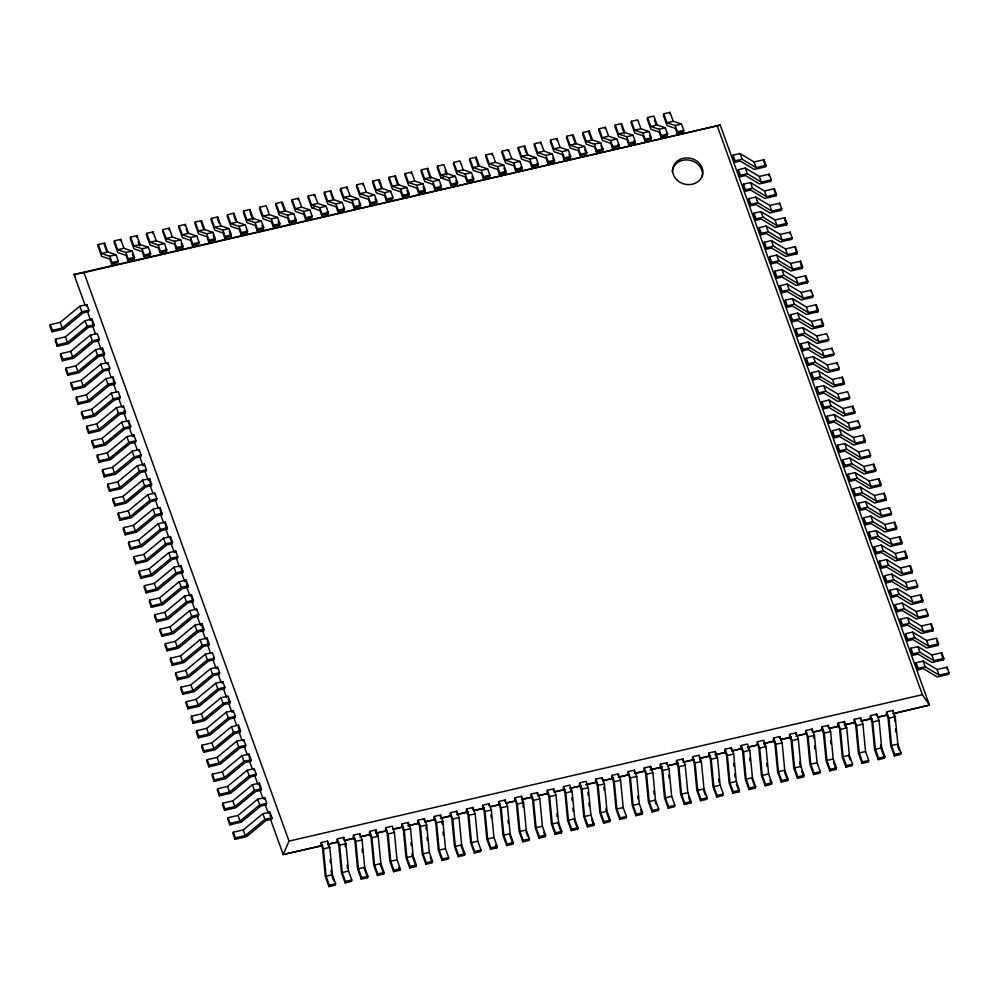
<?xml version="1.0" encoding="UTF-8"?>
<svg xmlns="http://www.w3.org/2000/svg" width="999" height="999" viewBox="0 0 999 999"><rect width="100%" height="100%" fill="white"/><g stroke="black" fill="none" stroke-linecap="round" stroke-linejoin="round"><path stroke-width="1.5" d="M50.287 324.663L49.95 326.136L51.985 331.793L63.424 329.146L83.042 312.974L88.536 311.7L88.874 310.227L86.838 304.57L79.82 306.193L60.202 322.365L50.287 324.663L52.323 330.307L51.985 331.793M55.519 339.161L55.182 340.634L57.218 346.291L68.656 343.656L88.274 327.472L93.769 326.211L94.106 324.725L92.058 319.068L85.052 320.691L65.434 336.863L55.519 339.161L57.555 344.817L57.218 346.291M60.752 353.658L60.415 355.144L62.45 360.801L73.889 358.154L93.506 341.983L98.988 340.709L99.338 339.223L97.29 333.566L90.285 335.189L70.667 351.361L60.752 353.658L62.787 359.315L62.45 360.801M65.984 368.156L65.634 369.642L67.682 375.299L79.121 372.652L98.726 356.481L104.221 355.207L104.558 353.733L102.522 348.077L95.504 349.7L75.899 365.871L65.984 368.156L68.019 373.813L67.682 375.299M98.289 244.555L97.939 246.029L101.648 256.293L109.902 259.091L111.676 264.011L117.982 262.562L118.319 261.076L116.046 254.782L107.792 251.998L101.498 253.459L98.289 244.555L104.583 243.094L107.792 251.998M86.488 306.056L86.838 304.57M71.204 382.667L70.867 384.14L72.915 389.797L84.341 387.15L103.958 370.979L109.453 369.705L109.79 368.231L107.755 362.575L100.737 364.198L81.131 380.369L71.204 382.667L73.252 388.311L72.915 389.797M104.583 243.094L104.246 244.58L106.893 251.91M91.721 320.554L92.058 319.068M76.436 397.165L76.099 398.638L78.134 404.295L89.573 401.66L109.191 385.477L114.685 384.215L115.022 382.729L112.987 377.073L105.969 378.696L86.351 394.867L76.436 397.165L78.471 402.822L78.134 404.295M114.435 240.809L114.098 242.295L117.807 252.56L126.061 255.357L127.835 260.277L134.128 258.828L134.478 257.342L132.205 251.049L123.951 248.264L117.645 249.713L114.435 240.809L120.742 239.36L123.951 248.264M111.676 264.011L112.013 262.537L109.753 256.243L101.498 253.459M120.404 240.834L120.742 239.36M81.668 411.663L81.331 413.149L83.367 418.806L94.805 416.158L114.423 399.987L119.917 398.713L120.255 397.227L118.207 391.571L111.201 393.194L91.583 409.365L81.668 411.663L83.704 417.32L83.367 418.806M102.522 348.077L102.185 349.55L104.221 355.207M86.901 426.161L86.563 427.647L88.599 433.304L100.037 430.656L119.655 414.485L125.137 413.211L125.487 411.738L123.439 406.081L116.433 407.704L96.816 423.876L86.901 426.161L88.936 431.818L88.599 433.304M130.594 237.075L130.257 238.561L133.953 248.826L142.208 251.611L143.993 256.543L150.287 255.095L150.624 253.609L148.364 247.315L140.11 244.53L133.804 245.979L130.594 237.075L136.9 235.627L140.11 244.53M127.835 260.277L128.172 258.803L125.899 252.51L117.645 249.713M107.417 364.061L107.755 362.575M136.551 237.1L136.9 235.627M92.133 440.671L91.783 442.145L93.831 447.802L105.27 445.154L124.875 428.983L130.37 427.709L130.707 426.236L128.671 420.579L121.653 422.202L102.048 438.374L92.133 440.671L94.168 446.316L93.831 447.802M112.637 378.559L112.987 377.073M146.753 233.341L146.416 234.827L150.112 245.092L158.366 247.877L160.14 252.809L166.446 251.361L166.783 249.875L164.51 243.581L156.256 240.796L149.962 242.245L146.753 233.341L153.047 231.893L156.256 240.796M97.353 455.169L97.015 456.643L99.063 462.3L110.489 459.665L130.107 443.481L135.602 442.22L135.939 440.734L133.903 435.077L126.885 436.7L107.28 452.872L97.353 455.169L99.4 460.826L99.063 462.3M143.993 256.543L144.331 255.07L142.058 248.776L133.804 245.979M152.71 233.366L153.047 231.893M102.585 469.667L102.248 471.153L104.283 476.81L115.722 474.163L135.34 457.992L140.834 456.718L141.171 455.232L139.136 449.575L132.118 451.198L112.5 467.37L102.585 469.667L104.62 475.324L104.283 476.81M162.912 229.608L162.562 231.094L166.271 241.358L174.525 244.143L176.299 249.076L182.605 247.615L182.942 246.141L180.669 239.847L172.415 237.063L166.121 238.511L162.912 229.608L169.206 228.159L172.415 237.063M123.102 407.555L123.439 406.081M160.14 252.809L160.489 251.336L158.217 245.042L149.962 242.245M107.817 484.165L107.48 485.651L109.515 491.308L120.954 488.661L140.572 472.49L146.066 471.216L146.403 469.742L144.356 464.085L137.35 465.709L117.732 481.88L107.817 484.165L109.853 489.822L109.515 491.308M168.868 229.633L169.206 228.159M128.671 420.579L128.334 422.065L129.858 426.298M113.049 498.676L112.712 500.149L114.748 505.806L126.186 503.159L145.804 486.988L151.286 485.714L151.636 484.24L149.588 478.583L142.582 480.207L122.964 496.378L113.049 498.676L115.085 504.333L114.748 505.806M179.058 225.874L178.721 227.36L182.43 237.625L190.672 240.409L192.457 245.342L198.751 243.881L199.101 242.407L196.828 236.114L188.574 233.316L182.268 234.777L179.058 225.874L185.364 224.413L188.574 233.316M176.299 249.076L176.636 247.59L174.375 241.296L166.121 238.511M133.566 436.563L133.903 435.077M118.282 513.174L117.932 514.647L119.98 520.304L131.418 517.669L151.024 501.486L156.518 500.224L156.855 498.738L154.82 493.081L147.802 494.705L128.197 510.876L118.282 513.174L120.317 518.831L119.98 520.304M185.027 225.899L185.364 224.413M138.786 451.061L139.136 449.575M123.501 527.672L123.164 529.158L125.212 534.815L136.638 532.167L156.256 515.996L161.751 514.722L162.088 513.236L160.052 507.579L153.034 509.203L133.429 525.387L123.501 527.672L125.549 533.329L125.212 534.815M195.217 222.14L194.88 223.626L198.576 233.891L206.83 236.676L208.616 241.608L214.91 240.147L215.247 238.674L212.987 232.38L204.733 229.583L198.426 231.044L195.217 222.14L201.523 220.679L204.733 229.583M192.457 245.342L192.795 243.856L190.522 237.562L182.268 234.777M144.018 465.559L144.356 464.085M201.523 220.679L201.174 222.165L203.821 229.495M128.734 542.17L128.396 543.656L130.432 549.313L141.87 546.665L161.488 530.494L166.983 529.22L167.32 527.747L165.285 522.09L158.267 523.713L138.649 539.885L128.734 542.17L130.769 547.827L130.432 549.313M149.588 478.583L149.251 480.069L150.787 484.303M133.966 556.68L133.629 558.154L135.664 563.811L147.103 561.163L166.721 544.992L172.215 543.718L172.552 542.245L170.504 536.588L163.499 538.211L143.881 554.383L133.966 556.68L136.001 562.337L135.664 563.811M211.376 218.406L211.039 219.892L214.735 230.157L222.989 232.942L224.763 237.874L231.069 236.413L231.406 234.94L229.133 228.634L220.879 225.849L214.585 227.31L211.376 218.406L217.67 216.945L220.879 225.849M208.616 241.608L208.953 240.122L206.681 233.828L198.426 231.044M217.67 216.945L217.332 218.431L218.918 222.827M154.483 494.567L154.82 493.081M139.198 571.178L138.861 572.652L140.896 578.309L152.335 575.674L171.953 559.49L177.435 558.229L177.785 556.743L175.737 551.086L168.731 552.709L149.113 568.881L139.198 571.178L141.234 576.835L140.896 578.309M159.715 509.065L160.052 507.579M227.522 214.673L227.185 216.146L230.894 226.423L239.148 229.208L240.921 234.141L247.228 232.68L247.565 231.194L245.292 224.9L237.038 222.115L230.744 223.576L227.522 214.673L233.828 213.212L237.038 222.115M144.43 585.676L144.081 587.162L146.129 592.819L157.567 590.172L177.173 574L182.667 572.727L183.004 571.241L180.969 565.584L173.951 567.207L154.345 583.391L144.43 585.676L146.466 591.333L146.129 592.819M224.763 237.874L225.112 236.388L222.839 230.095L214.585 227.31M233.491 214.698L233.828 213.212M164.935 523.563L165.285 522.09M149.65 600.174L149.313 601.66L151.349 607.317L162.787 604.67L182.405 588.498L187.899 587.225L188.237 585.751L186.201 580.094L179.183 581.718L159.578 597.889L149.65 600.174L151.698 605.831L151.349 607.317M243.681 210.939L243.344 212.412L247.053 222.69L255.294 225.474L257.08 230.407L263.374 228.946L263.724 227.46L261.451 221.166L253.197 218.381L246.89 219.842L243.681 210.939L249.987 209.478L253.197 218.381M170.504 536.588L170.167 538.074L172.215 543.718M240.921 234.141L241.258 232.655L238.986 226.361L230.744 223.576M154.882 614.685L154.545 616.158L156.581 621.815L168.019 619.168L187.637 602.996L193.132 601.723L193.469 600.249L191.433 594.592L184.415 596.216L164.798 612.387L154.882 614.685L156.918 620.342L156.581 621.815M249.65 210.964L249.987 209.478M175.399 552.572L175.737 551.086M160.115 629.183L159.778 630.669L161.813 636.313L173.252 633.678L192.869 617.494L198.364 616.233L198.701 614.747L196.653 609.09L189.648 610.714L170.03 626.885L160.115 629.183L162.15 634.84L161.813 636.313M259.84 207.205L259.503 208.679L263.199 218.943L271.453 221.741L273.239 226.673L279.533 225.212L279.87 223.726L277.61 217.432L269.355 214.648L263.049 216.109L259.84 207.205L266.146 205.744L269.355 214.648M257.08 230.407L257.417 228.921L255.145 222.627L246.89 219.842M180.632 567.07L180.969 565.584M165.347 643.681L165.01 645.167L167.045 650.824L178.484 648.176L198.089 632.005L203.584 630.731L203.933 629.245L201.885 623.588L194.88 625.212L175.262 641.395L165.347 643.681L167.382 649.338L167.045 650.824M185.864 581.568L186.201 580.094M170.579 658.179L170.23 659.665L172.278 665.322L183.716 662.674L203.321 646.503L208.816 645.229L209.153 643.756L207.118 638.099L200.1 639.722L180.494 655.893L170.579 658.179L172.615 663.836L172.278 665.322M275.999 203.471L275.662 204.945L279.358 215.21L287.612 218.007L289.385 222.927L295.692 221.478L296.029 219.992L293.756 213.699L285.502 210.914L279.208 212.375L275.999 203.471L282.292 202.01L285.502 210.914M273.239 226.673L273.576 225.187L271.303 218.893L263.049 216.109M175.799 672.689L175.462 674.163L177.497 679.819L188.936 677.172L208.554 661.001L214.048 659.727L214.385 658.254L212.35 652.597L205.332 654.22L185.727 670.391L175.799 672.689L177.847 678.346L177.497 679.819M196.316 610.576L196.653 609.09M292.145 199.725L291.808 201.211L295.517 211.476L303.771 214.273L305.544 219.193L311.85 217.745L312.188 216.259L309.915 209.965L301.661 207.18L295.367 208.629L292.145 199.725L298.451 198.277L301.661 207.18M181.031 687.187L180.694 688.673L182.73 694.317L194.168 691.683L213.786 675.499L219.28 674.238L219.618 672.752L217.582 667.095L210.564 668.718L190.946 684.889L181.031 687.187L183.067 692.844L182.73 694.317M289.385 222.927L289.722 221.453L287.462 215.16L279.208 212.375M298.114 199.75L298.451 198.277M201.548 625.074L201.885 623.588M186.264 701.685L185.926 703.171L187.962 708.828L199.4 706.181L219.018 690.009L224.513 688.736L224.85 687.25L222.802 681.605L215.796 683.216L196.179 699.4L186.264 701.685L188.299 707.342L187.962 708.828M206.781 639.572L207.118 638.099M308.304 195.991L307.967 197.477L311.676 207.742L319.917 210.527L321.703 215.459L327.997 214.011L328.334 212.525L326.074 206.231L317.819 203.446L311.513 204.895L308.304 195.991L314.61 194.543L317.819 203.446M191.496 716.183L191.159 717.669L193.194 723.326L204.633 720.679L224.238 704.507L229.733 703.234L230.082 701.76L228.034 696.103L221.029 697.727L201.411 713.898L191.496 716.183L193.531 721.84L193.194 723.326M305.544 219.193L305.881 217.72L303.609 211.426L295.367 208.629M314.273 196.016L314.61 194.543M196.728 730.694L196.378 732.167L198.426 737.824L209.865 735.177L229.47 719.005L234.965 717.744L235.302 716.258L233.267 710.601L226.249 712.225L206.643 728.396L196.728 730.694L198.764 736.35L198.426 737.824M324.463 192.258L324.126 193.744L327.822 204.008L336.076 206.793L337.862 211.726L344.156 210.277L344.493 208.791L342.22 202.497L333.978 199.713L327.672 201.161L324.463 192.258L330.756 190.809L333.978 199.713M217.233 668.581L217.582 667.095M321.703 215.459L322.04 213.986L319.767 207.692L311.513 204.895M201.948 745.192L201.611 746.678L203.646 752.322L215.085 749.687L234.703 733.503L240.197 732.242L240.534 730.756L238.499 725.099L231.481 726.723L211.875 742.894L201.948 745.192L203.996 750.848L203.646 752.322M330.419 192.283L330.756 190.809M222.465 683.079L222.802 681.605M207.18 759.69L206.843 761.176L208.878 766.832L220.317 764.185L239.935 748.014L245.429 746.74L245.766 745.254L243.731 739.61L236.713 741.221L217.095 757.404L207.18 759.69L209.216 765.346L208.878 766.832M340.622 188.524L340.272 190.01L343.981 200.275L352.235 203.059L354.008 207.992L360.314 206.531L360.651 205.057L358.379 198.764L350.125 195.979L343.831 197.427L340.622 188.524L346.915 187.075L350.125 195.979M337.862 211.726L338.199 210.252L335.926 203.958L327.672 201.161M212.412 774.188L212.075 775.674L214.111 781.33L225.549 778.683L245.167 762.512L250.662 761.238L250.999 759.764L248.951 754.108L241.945 755.731L222.327 771.902L212.412 774.188L214.448 779.844L214.111 781.33M346.578 188.549L346.915 187.075M232.929 712.087L233.267 710.601M217.645 788.698L217.307 790.172L219.343 795.828L230.781 793.181L250.387 777.01L255.881 775.748L256.231 774.262L254.183 768.606L247.178 770.229L227.56 786.4L217.645 788.698L219.68 794.355L219.343 795.828M356.768 184.79L356.431 186.276L360.139 196.541L368.394 199.325L370.167 204.258L376.473 202.797L376.81 201.323L374.538 195.03L366.283 192.233L359.977 193.694L356.768 184.79L363.074 183.329L366.283 192.233M354.008 207.992L354.345 206.506L352.085 200.212L343.831 197.427M238.499 725.099L238.162 726.585L239.685 730.831M362.737 184.815L363.074 183.329M222.877 803.196L222.527 804.682L224.575 810.326L236.014 807.691L255.619 791.508L261.114 790.246L261.451 788.76L259.415 783.104L252.397 784.727L232.792 800.898L222.877 803.196L224.912 808.853L224.575 810.326M243.381 741.083L243.731 739.61M372.927 181.056L372.59 182.542L376.286 192.807L384.54 195.592L386.326 200.524L392.619 199.063L392.957 197.59L390.696 191.296L382.442 188.499L376.136 189.96L372.927 181.056L379.233 179.595L382.442 188.499M228.097 817.694L227.76 819.18L229.795 824.837L241.234 822.189L260.851 806.018L266.346 804.744L266.683 803.258L264.648 797.614L257.63 799.225L238.024 815.409L228.097 817.694L230.145 823.351L229.795 824.837M370.167 204.258L370.504 202.772L368.231 196.478L359.977 193.694M248.614 755.581L248.951 754.108M233.329 832.192L232.992 833.678L235.027 839.335L246.466 836.687L266.084 820.516L271.578 819.242L271.915 817.769L269.88 812.112L262.862 813.735L243.244 829.907L233.329 832.192L235.364 837.849L235.027 839.335M389.086 177.322L388.748 178.809L392.445 189.073L400.699 191.858L402.472 196.791L408.778 195.329L409.115 193.856L406.843 187.55L398.601 184.765L392.295 186.226L389.086 177.322L395.379 175.861L398.601 184.765M253.846 770.092L254.183 768.606M386.326 200.524L386.663 199.038L384.39 192.745L376.136 189.96M395.379 175.861L395.042 177.347L397.689 184.678M259.415 783.104L259.078 784.59L261.114 790.246M405.244 173.589L404.895 175.062L408.603 185.339L416.858 188.124L418.631 193.057L424.937 191.596L425.274 190.11L423.002 183.816L414.747 181.031L408.454 182.492L405.244 173.589L411.538 172.128L414.747 181.031M264.31 799.088L264.648 797.614M402.472 196.791L402.822 195.305L400.549 189.011L392.295 186.226M411.201 173.614L411.538 172.128M269.53 813.586L269.88 812.112M421.391 169.855L421.054 171.328L424.762 181.606L433.017 184.39L434.79 189.323L441.083 187.862L441.433 186.376L439.16 180.082L430.906 177.298L424.6 178.759L421.391 169.855L427.697 168.394L430.906 177.298M418.631 193.057L418.968 191.571L416.708 185.277L408.454 182.492M427.36 169.88L427.697 168.394M437.55 166.121L437.212 167.595L440.909 177.859L449.163 180.657L450.949 185.589L457.242 184.128L457.579 182.642L455.319 176.348L447.065 173.564L440.759 175.025L437.55 166.121L443.856 164.66L447.065 173.564M434.79 189.323L435.127 187.837L432.854 181.543L424.6 178.759M453.708 162.387L453.371 163.861L457.067 174.126L465.322 176.923L467.095 181.843L473.401 180.394L473.738 178.908L471.466 172.615L463.211 169.83L456.918 171.291L453.708 162.387L460.002 160.926L463.211 169.83M450.949 185.589L451.286 184.103L449.013 177.81L440.759 175.025M469.867 158.641L469.518 160.127L473.226 170.392L481.481 173.189L483.254 178.109L489.56 176.661L489.897 175.175L487.624 168.881L479.37 166.096L473.076 167.545L469.867 158.641L476.161 157.193L479.37 166.096M467.095 181.843L467.445 180.369L465.172 174.076L456.918 171.291M476.161 157.193L475.824 158.666L478.471 166.009M321.203 842.582L320.866 844.068L322.652 848.988L325.274 876.36L328.971 886.625L335.277 885.176L335.614 883.69L332.405 874.787L329.782 847.414L327.51 841.121L321.203 842.582L323.476 848.875L326.099 876.248L329.308 885.151L328.971 886.625M327.51 841.121L328.496 846.303M486.014 154.907L485.676 156.393L489.385 166.658L497.627 169.443L499.413 174.375L505.706 172.927L506.056 171.441L503.783 165.147L495.529 162.362L489.223 163.811L486.014 154.907L492.32 153.459L495.529 162.362M483.254 178.109L483.591 176.636L481.331 170.342L473.076 167.545M491.983 154.932L492.32 153.459M337.362 838.848L337.025 840.321L338.798 845.254L341.421 872.626L345.13 882.891L351.423 881.443L351.773 879.957L348.551 871.053L345.929 843.68L343.668 837.387L337.362 838.848L339.635 845.142L342.257 872.514L345.467 881.418L345.13 882.891M343.319 838.873L343.668 837.387M502.172 151.174L501.835 152.66L505.531 162.924L513.786 165.709L515.571 170.642L521.865 169.193L522.202 167.707L519.942 161.413L511.688 158.629L505.382 160.077L502.172 151.174L508.479 149.725L511.688 158.629M499.413 174.375L499.75 172.902L497.477 166.608L489.223 163.811M508.129 151.199L508.479 149.725M353.521 835.114L353.184 836.588L354.957 841.52L357.58 868.893L361.288 879.157L367.582 877.696L367.919 876.223L364.71 867.319L362.088 839.947L359.815 833.653L353.521 835.114L355.794 841.408L358.416 868.78L361.626 877.671L361.288 879.157M359.478 835.139L359.815 833.653M518.331 147.44L517.994 148.926L521.69 159.191L529.945 161.975L531.718 166.908L538.024 165.447L538.361 163.973L536.088 157.68L527.834 154.895L521.54 156.344L518.331 147.44L524.625 145.991L527.834 154.895M515.571 170.642L515.909 169.168L513.636 162.874L505.382 160.077M524.288 147.465L524.625 145.991M369.68 831.38L369.33 832.854L371.116 837.786L373.738 865.159L377.435 875.424L383.741 873.963L384.078 872.489L380.869 863.586L378.246 836.213L375.974 829.919L369.68 831.38L371.94 837.674L374.563 865.034L377.772 873.938L377.435 875.424M375.636 831.405L375.974 829.919M534.477 143.706L534.14 145.192L537.849 155.457L546.103 158.242L547.877 163.174L554.183 161.713L554.52 160.24L552.247 153.946L543.993 151.149L537.699 152.61L534.477 143.706L540.784 142.245L543.993 151.149M531.718 166.908L532.067 165.422L529.795 159.128L521.54 156.344M540.447 143.731L540.784 142.245M385.826 827.647L385.489 829.12L387.262 834.053L389.897 861.425L393.594 871.69L399.9 870.229L400.237 868.755L397.028 859.852L394.405 832.479L392.132 826.185L385.826 827.647L388.099 833.94L390.721 861.3L393.931 870.204L393.594 871.69M550.636 139.972L550.299 141.458L554.008 151.723L562.25 154.508L564.035 159.44L570.329 157.979L570.679 156.506L568.406 150.212L560.152 147.415L553.846 148.876L550.636 139.972L556.942 138.511L560.152 147.415M547.877 163.174L548.214 161.688L545.941 155.394L537.699 152.61M556.605 139.997L556.942 138.511M401.985 823.913L401.648 825.386L403.421 830.319L406.044 857.691L409.752 867.956L416.046 866.495L416.383 865.022L413.174 856.118L410.552 828.745L408.291 822.452L401.985 823.913L404.258 830.206L406.88 857.567L410.089 866.47L409.752 867.956M407.942 823.925L408.291 822.452M566.795 136.239L566.458 137.725L570.154 147.989L578.409 150.774L580.194 155.707L586.488 154.246L586.825 152.772L584.552 146.466L576.311 143.681L570.004 145.142L566.795 136.239L573.089 134.778L576.311 143.681M564.035 159.44L564.373 157.954L562.1 151.661L553.846 148.876M418.144 820.167L417.807 821.653L419.58 826.585L422.202 853.958L425.911 864.222L432.205 862.761L432.542 861.275L429.333 852.384L426.71 825.012L424.438 818.718L418.144 820.167L420.417 826.46L423.039 853.833L426.248 862.736L425.911 864.222M424.1 820.191L424.438 818.718M582.954 132.505L582.617 133.978L586.313 144.256L594.567 147.04L596.341 151.973L602.647 150.512L602.984 149.026L600.711 142.732L592.457 139.947L586.163 141.408L582.954 132.505L589.248 131.044L592.457 139.947M580.194 155.707L580.531 154.221L578.259 147.927L570.004 145.142M589.248 131.044L588.911 132.53L591.558 139.86M434.29 816.433L433.953 817.919L435.739 822.851L438.361 850.211L442.058 860.489L448.364 859.028L448.701 857.542L445.492 848.638L442.869 821.278L440.596 814.984L434.29 816.433L436.563 822.726L439.185 850.099L442.395 859.003L442.058 860.489M440.259 816.458L440.596 814.984M599.1 128.771L598.763 130.245L602.472 140.522L610.726 143.307L612.499 148.239L618.806 146.778L619.143 145.292L616.87 138.998L608.616 136.214L602.322 137.675L599.1 128.771L605.406 127.31L608.616 136.214M596.341 151.973L596.678 150.487L594.417 144.193L586.163 141.408M605.069 128.796L605.406 127.31M450.449 812.699L450.112 814.185L451.885 819.118L454.508 846.478L458.216 856.755L464.523 855.294L464.86 853.808L461.65 844.904L459.028 817.544L456.755 811.25L450.449 812.699L452.722 818.993L455.344 846.365L458.553 855.269L458.216 856.755M456.418 812.724L456.755 811.25M615.259 125.037L614.922 126.511L618.618 136.776L626.873 139.573L628.658 144.505L634.952 143.044L635.289 141.558L633.029 135.265L624.775 132.48L618.468 133.941L615.259 125.037L621.565 123.576L624.775 132.48M612.499 148.239L612.837 146.753L610.564 140.459L602.322 137.675M621.228 125.062L621.565 123.576M466.608 808.965L466.271 810.451L468.044 815.384L470.666 842.744L474.375 853.009L480.669 851.56L481.006 850.074L477.797 841.17L475.174 813.81L472.902 807.504L466.608 808.965L468.881 815.259L471.503 842.632L474.712 851.535L474.375 853.009M472.564 808.99L472.902 807.504M631.418 121.304L631.081 122.777L634.777 133.042L643.031 135.839L644.817 140.759L651.111 139.311L651.448 137.825L649.175 131.531L640.933 128.746L634.627 130.207L631.418 121.304L637.712 119.843L640.933 128.746M628.658 144.505L628.995 143.019L626.723 136.726L618.468 133.941M482.767 805.231L482.417 806.717L484.203 811.638L486.825 839.01L490.521 849.275L496.828 847.826L497.165 846.34L493.956 837.437L491.333 810.064L489.06 803.77L482.767 805.231L485.027 811.525L487.649 838.898L490.871 847.801L490.521 849.275M488.723 805.256L489.06 803.77M647.577 117.557L647.227 119.043L650.936 129.308L659.19 132.105L660.963 137.025L667.27 135.577L667.607 134.091L665.334 127.797L657.08 125.012L650.786 126.461L647.577 117.557L653.87 116.109L657.08 125.012M644.817 140.759L645.154 139.286L642.881 132.992L634.627 130.207M498.913 801.498L498.576 802.984L500.362 807.904L502.984 835.276L506.68 845.541L512.986 844.093L513.324 842.607L510.114 833.703L507.492 806.33L505.219 800.037L498.913 801.498L501.186 807.791L503.808 835.164L507.017 844.068L506.68 845.541M504.882 801.523L505.219 800.037M663.723 113.824L663.386 115.31L667.095 125.574L675.349 128.359L677.122 133.292L683.428 131.843L683.766 130.357L681.493 124.063L673.239 121.279L666.932 122.727L663.723 113.824L670.029 112.375L673.239 121.279M660.963 137.025L661.301 135.552L659.04 129.258L650.786 126.461M669.692 113.849L670.029 112.375M515.072 797.764L514.735 799.237L516.508 804.17L519.13 831.543L522.839 841.807L529.133 840.359L529.482 838.873L526.273 829.969L523.638 802.597L521.378 796.303L515.072 797.764L517.345 804.058L519.967 831.43L523.176 840.334L522.839 841.807M521.378 796.303L522.365 801.485M677.122 133.292L677.459 131.818L675.187 125.524L666.932 122.727M531.231 794.03L530.894 795.504L532.667 800.436L535.289 827.809L538.998 838.074L545.292 836.613L545.629 835.139L542.42 826.235L539.797 798.863L537.524 792.569L531.231 794.03L533.503 800.324L536.126 827.696L539.335 836.588L538.998 838.074M537.187 794.055L537.524 792.569M547.39 790.296L547.04 791.77L548.826 796.702L551.448 824.075L555.144 834.34L561.45 832.879L561.788 831.405L558.578 822.502L555.956 795.129L553.683 788.835L547.39 790.296L549.65 796.59L552.272 823.95L555.494 832.854L555.144 834.34M553.346 790.321L553.683 788.835M563.536 786.563L563.199 788.036L564.984 792.969L567.607 820.341L571.303 830.606L577.609 829.145L577.946 827.671L574.737 818.768L572.115 791.395L569.842 785.102L563.536 786.563L565.809 792.856L568.431 820.216L571.64 829.12L571.303 830.606M579.695 782.829L579.358 784.302L581.131 789.235L583.753 816.608L587.462 826.872L593.756 825.411L594.105 823.938L590.884 815.034L588.261 787.662L586.001 781.368L579.695 782.829L581.967 789.123L584.59 816.483L587.799 825.386L587.462 826.872M733.054 155.17L732.717 156.656L734.752 162.313L740.247 161.039L754.233 169.443L765.671 166.808L766.008 165.322L763.973 159.665L754.045 161.963L740.072 153.546L733.054 155.17L735.089 160.827L734.752 162.313M595.854 779.083L595.516 780.569L597.29 785.501L599.912 812.874L603.621 823.139L609.914 821.678L610.252 820.191L607.042 811.3L604.42 783.928L602.147 777.634L595.854 779.083L598.126 785.376L600.749 812.749L603.958 821.653L603.621 823.139M738.286 169.68L737.949 171.154L739.984 176.811L745.479 175.537L759.465 183.953L770.903 181.306L771.24 179.82L769.205 174.163L759.277 176.461L745.291 168.057L738.286 169.68L740.321 175.325L739.984 176.811M601.81 779.108L602.147 777.634M743.518 184.178L743.181 185.652L745.217 191.308L750.711 190.047L764.697 198.451L776.123 195.804L776.473 194.318L774.425 188.674L764.51 190.959L750.524 182.555L743.518 184.178L745.554 189.835L745.217 191.308M612.012 775.349L611.663 776.835L613.448 781.767L616.071 809.128L619.767 819.405L626.073 817.944L626.41 816.458L623.201 807.554L620.579 780.194L618.306 773.9L612.012 775.349L614.273 781.643L616.895 809.015L620.117 817.919L619.767 819.405M748.738 198.676L748.401 200.162L750.449 205.819L755.943 204.545L769.917 212.949L781.355 210.302L781.693 208.828L779.657 203.172L769.742 205.457L755.756 197.053L748.738 198.676L750.786 204.333L750.449 205.819M617.969 775.374L618.306 773.9M763.973 159.665L763.636 161.151L765.159 165.384M753.97 213.174L753.633 214.66L755.669 220.317L761.163 219.043L775.149 227.447L786.588 224.812L786.925 223.326L784.889 217.67L774.974 219.967L760.988 211.551L753.97 213.174L756.018 218.831L755.669 220.317M628.159 771.615L627.822 773.101L629.607 778.034L632.23 805.394L635.926 815.671L642.232 814.21L642.569 812.724L639.36 803.82L636.738 776.46L634.465 770.167L628.159 771.615L630.431 777.909L633.054 805.281L636.263 814.185L635.926 815.671M768.855 175.649L769.205 174.163M634.128 771.64L634.465 770.167M759.203 227.685L758.865 229.158L760.901 234.815L766.395 233.541L780.381 241.958L791.82 239.31L792.157 237.824L790.122 232.168L780.194 234.465L766.221 226.061L759.203 227.685L761.238 233.329L760.901 234.815M774.088 190.147L774.425 188.674M764.435 242.183L764.098 243.656L766.133 249.313L771.628 248.052L785.614 256.456L797.052 253.808L797.389 252.322L795.354 246.678L785.426 248.963L771.44 240.559L764.435 242.183L766.47 247.839L766.133 249.313M644.318 767.881L643.98 769.367L645.754 774.3L648.376 801.66L652.085 811.925L658.378 810.476L658.728 808.99L655.506 800.087L652.884 772.726L650.624 766.42L644.318 767.881L646.59 774.175L649.213 801.548L652.422 810.451L652.085 811.925M650.274 767.906L650.624 766.42M779.32 204.645L779.657 203.172M769.667 256.681L769.33 258.167L771.365 263.823L776.86 262.55L790.846 270.954L802.272 268.306L802.622 266.833L800.574 261.176L790.659 263.461L776.673 255.057L769.667 256.681L771.703 262.337L771.365 263.823M784.889 217.67L784.552 219.156L786.588 224.812M660.476 764.148L660.139 765.634L661.912 770.554L664.535 797.926L668.244 808.191L674.537 806.742L674.874 805.256L671.665 796.353L669.043 768.98L666.77 762.687L660.476 764.148L662.749 770.441L665.371 797.814L668.581 806.717L668.244 808.191M774.887 271.179L774.55 272.665L776.598 278.321L782.092 277.048L796.066 285.452L807.504 282.817L807.841 281.331L805.806 275.674L795.891 277.972L781.905 269.555L774.887 271.179L776.935 276.835L776.598 278.321M666.433 764.173L666.77 762.687M789.784 233.654L790.122 232.168M780.119 285.689L779.782 287.163L781.817 292.819L787.312 291.546L801.298 299.962L812.736 297.315L813.074 295.829L811.038 290.172L801.123 292.47L787.137 284.066L780.119 285.689L782.167 291.333L781.817 292.819M676.623 760.414L676.286 761.9L678.071 766.82L680.694 794.193L684.39 804.457L690.696 803.009L691.033 801.523L687.824 792.619L685.202 765.246L682.929 758.953L676.623 760.414L678.895 766.708L681.518 794.08L684.727 802.984L684.39 804.457M795.004 248.152L795.354 246.678M785.351 300.187L785.014 301.661L787.05 307.317L792.544 306.056L806.53 314.46L817.969 311.813L818.306 310.327L816.27 304.683L806.343 306.968L792.369 298.564L785.351 300.187L787.387 305.844L787.05 307.317M682.592 760.439L682.929 758.953M800.236 262.65L800.574 261.176M790.584 314.685L790.246 316.171L792.282 321.828L797.776 320.554L811.762 328.958L823.201 326.311L823.538 324.837L821.503 319.18L811.575 321.466L797.589 313.062L790.584 314.685L792.619 320.342L792.282 321.828M692.782 756.68L692.444 758.154L694.218 763.086L696.852 790.459L700.549 800.723L706.855 799.275L707.192 797.789L703.983 788.885L701.36 761.513L699.088 755.219L692.782 756.68L695.054 762.974L697.677 790.346L700.886 799.25L700.549 800.723M795.816 329.183L795.479 330.669L797.514 336.326L803.009 335.052L816.995 343.456L828.421 340.821L828.77 339.335L826.722 333.678L816.807 335.976L802.821 327.572L795.816 329.183L797.851 334.84L797.514 336.326M699.088 755.219L700.074 760.401M810.701 291.658L811.038 290.172M801.036 343.693L800.699 345.167L802.746 350.824L808.241 349.55L822.214 357.967L833.653 355.319L833.99 353.833L831.955 348.176L822.04 350.474L808.054 342.07L801.036 343.693L803.084 349.338L802.746 350.824M708.94 752.946L708.603 754.42L710.376 759.352L712.999 786.725L716.708 796.99L723.001 795.529L723.338 794.055L720.129 785.152L717.507 757.779L715.247 751.485L708.94 752.946L711.213 759.24L713.835 786.613L717.045 795.504L716.708 796.99M815.933 306.156L816.27 304.683M715.247 751.485L716.233 756.668M806.268 358.191L805.931 359.665L807.966 365.322L813.461 364.061L827.447 372.465L838.885 369.817L839.222 368.331L837.187 362.687L827.272 364.972L813.286 356.568L806.268 358.191L808.316 363.848L807.966 365.322M821.153 320.654L821.503 319.18M725.099 749.213L724.762 750.686L726.535 755.619L729.158 782.991L732.854 793.256L739.16 791.795L739.497 790.321L736.288 781.418L733.666 754.045L731.393 747.751L725.099 749.213L727.359 755.506L729.994 782.866L733.204 791.77L732.854 793.256M811.5 372.689L811.163 374.175L813.198 379.832L818.693 378.559L832.679 386.963L844.118 384.315L844.455 382.842L842.419 377.185L832.492 379.47L818.518 371.066L811.5 372.689L813.536 378.346L813.198 379.832M731.056 749.238L731.393 747.751M816.732 387.187L816.395 388.673L818.431 394.33L823.925 393.057L837.911 401.461L849.35 398.826L849.687 397.34L847.651 391.683L837.724 393.981L823.738 385.577L816.732 387.187L818.768 392.844L818.431 394.33M831.618 349.662L831.955 348.176M741.246 745.479L740.908 746.952L742.694 751.885L745.316 779.257L749.013 789.522L755.319 788.061L755.656 786.588L752.447 777.684L749.824 750.311L747.552 744.018L741.246 745.479L743.518 751.772L746.141 779.133L749.35 788.036L749.013 789.522M821.965 401.698L821.615 403.171L823.663 408.828L829.158 407.555L843.144 415.971L854.57 413.324L854.919 411.838L852.871 406.181L842.956 408.479L828.97 400.075L821.965 401.698L824 407.342L823.663 408.828M836.85 364.16L837.187 362.687M827.184 416.196L826.847 417.669L828.895 423.326L834.377 422.065L848.363 430.469L859.802 427.822L860.139 426.348L858.104 420.691L848.188 422.977L834.202 414.573L827.184 416.196L829.232 421.853L828.895 423.326M757.404 741.745L757.067 743.219L758.84 748.151L761.463 775.524L765.172 785.788L771.478 784.327L771.815 782.854L768.606 773.95L765.983 746.578L763.711 740.284L757.404 741.745L759.677 748.039L762.299 775.399L765.509 784.302L765.172 785.788M842.082 378.658L842.419 377.185M832.417 430.694L832.08 432.18L834.115 437.837L839.61 436.563L853.596 444.967L865.034 442.32L865.371 440.846L863.336 435.189L853.421 437.475L839.435 429.071L832.417 430.694L834.465 436.351L834.115 437.837M837.649 445.192L837.312 446.678L839.347 452.335L844.842 451.061L858.828 459.465L870.266 456.83L870.604 455.344L868.568 449.687L858.641 451.985L844.667 443.581L837.649 445.192L839.684 450.849L839.347 452.335M773.563 737.999L773.226 739.485L774.999 744.417L777.622 771.79L781.33 782.055L787.624 780.594L787.961 779.108L784.752 770.217L782.13 742.844L779.857 736.55L773.563 737.999L775.836 744.292L778.458 771.665L781.668 780.569L781.33 782.055M852.871 406.181L852.534 407.667L854.57 413.324M842.881 459.702L842.544 461.176L844.58 466.833L850.074 465.559L864.06 473.976L875.499 471.328L875.836 469.842L873.788 464.185L863.873 466.483L849.887 458.079L842.881 459.702L844.917 465.347L844.58 466.833M779.52 738.024L779.857 736.55M857.766 422.165L858.104 420.691M848.114 474.2L847.764 475.674L849.812 481.331L855.306 480.069L869.28 488.474L880.718 485.826L881.068 484.353L879.02 478.696L869.105 480.981L855.119 472.577L848.114 474.2L850.149 479.857L849.812 481.331M789.722 734.265L789.372 735.751L791.158 740.684L793.78 768.044L797.477 778.321L803.783 776.86L804.12 775.374L800.911 766.47L798.288 739.11L796.016 732.816L789.722 734.265L791.982 740.559L794.605 767.931L797.826 776.835L797.477 778.321M862.999 436.663L863.336 435.189M795.679 734.29L796.016 732.816M853.333 488.698L852.996 490.184L855.044 495.841L860.526 494.567L874.512 502.972L885.951 500.324L886.288 498.851L884.252 493.194L874.337 495.492L860.351 487.075L853.333 488.698L855.381 494.355L855.044 495.841M805.868 730.531L805.531 732.017L807.317 736.95L809.939 764.31L813.636 774.587L819.942 773.126L820.279 771.64L817.07 762.736L814.447 735.376L812.175 729.083L805.868 730.531L808.141 736.825L810.763 764.198L813.973 773.101L813.636 774.587M858.566 503.196L858.228 504.682L860.264 510.339L865.758 509.065L879.744 517.47L891.183 514.835L891.52 513.349L889.485 507.692L879.57 509.989L865.584 501.585L858.566 503.196L860.614 508.853L860.264 510.339M811.837 730.556L812.175 729.083M873.788 464.185L873.451 465.671L875.499 471.328M863.798 517.707L863.461 519.18L865.496 524.837L870.991 523.563L884.977 531.98L896.415 529.333L896.752 527.847L894.717 522.19L884.789 524.487L870.816 516.083L863.798 517.707L865.833 523.364L865.496 524.837M822.027 726.797L821.69 728.283L823.463 733.216L826.086 760.576L829.794 770.841L836.088 769.392L836.438 767.906L833.228 759.003L830.594 731.643L828.333 725.336L822.027 726.797L824.3 733.091L826.922 760.464L830.132 769.367L829.794 770.841M879.02 478.696L878.683 480.169L880.718 485.826M869.03 532.205L868.693 533.678L870.728 539.335L876.223 538.074L890.209 546.478L901.647 543.831L901.985 542.357L899.937 536.7L890.022 538.985L876.036 530.581L869.03 532.205L871.066 537.862L870.728 539.335M827.996 726.822L828.333 725.336M883.915 494.667L884.252 493.194M874.262 546.703L873.913 548.189L875.961 553.846L881.455 552.572L895.429 560.976L906.867 558.329L907.217 556.855L905.169 551.198L895.254 553.496L881.268 545.079L874.262 546.703L876.298 552.36L875.961 553.846M838.186 723.064L837.849 724.55L839.622 729.47L842.244 756.842L845.953 767.107L852.247 765.659L852.584 764.173L849.375 755.269L846.752 727.896L844.48 721.603L838.186 723.064L840.459 729.357L843.081 756.73L846.29 765.634L845.953 767.107M889.147 509.178L889.485 507.692M879.482 561.201L879.145 562.687L881.193 568.344L886.675 567.07L900.661 575.474L912.099 572.839L912.437 571.353L910.401 565.696L900.486 567.994L886.5 559.59L879.482 561.201L881.53 566.858L881.193 568.344M844.143 723.089L844.48 721.603M894.717 522.19L894.38 523.676L896.415 529.333M884.714 575.711L884.377 577.185L886.413 582.842L891.907 581.568L905.893 589.984L917.332 587.337L917.669 585.851L915.633 580.194L905.718 582.492L891.732 574.088L884.714 575.711L886.762 581.368L886.413 582.842M854.345 719.33L853.995 720.816L855.781 725.736L858.403 753.109L862.1 763.373L868.406 761.925L868.743 760.439L865.534 751.535L862.911 724.163L860.639 717.869L854.345 719.33L856.605 725.624L859.227 752.996L862.449 761.9L862.1 763.373M899.937 536.7L899.6 538.174L901.647 543.831M860.301 719.355L860.639 717.869M889.947 590.209L889.61 591.683L891.645 597.34L897.139 596.078L911.125 604.482L922.564 601.835L922.901 600.362L920.866 594.705L910.938 596.99L896.965 588.586L889.947 590.209L891.982 595.866L891.645 597.34M904.832 552.684L905.169 551.198M895.179 604.707L894.842 606.193L896.877 611.85L902.372 610.576L916.358 618.98L927.796 616.333L928.133 614.86L926.085 609.203L916.17 611.5L902.184 603.084L895.179 604.707L897.214 610.364L896.877 611.85M870.491 715.596L870.154 717.07L871.94 722.002L874.562 749.375L878.258 759.64L884.565 758.191L884.902 756.705L881.692 747.801L879.07 720.429L876.797 714.135L870.491 715.596L872.764 721.89L875.386 749.262L878.596 758.166L878.258 759.64M910.064 567.182L910.401 565.696M876.46 715.621L876.797 714.135M900.411 619.205L900.062 620.691L902.109 626.348L907.604 625.074L921.577 633.478L933.016 630.844L933.366 629.358L931.318 623.701L921.403 625.998L907.417 617.594L900.411 619.205L902.447 624.862L902.109 626.348M886.65 711.862L886.313 713.336L888.086 718.269L890.708 745.641L894.417 755.906L900.711 754.445L901.061 752.971L897.839 744.068L895.216 716.695L892.956 710.401L886.65 711.862L888.923 718.156L891.545 745.529L894.754 754.42L894.417 755.906M905.631 633.716L905.294 635.189L907.342 640.846L912.824 639.572L926.81 647.989L938.248 645.342L938.585 643.856L936.55 638.199L926.635 640.496L912.649 632.092L905.631 633.716L907.679 639.372L907.342 640.846M892.956 710.401L893.943 715.584M920.866 594.705L920.529 596.178L922.564 601.835M910.863 648.214L910.526 649.7L912.562 655.344L918.056 654.083L932.042 662.487L943.481 659.839L943.818 658.366L941.782 652.709L931.867 654.994L917.881 646.59L910.863 648.214L912.911 653.87L912.562 655.344M925.748 610.689L926.085 609.203M916.095 662.712L915.758 664.198L917.794 669.854L923.288 668.581L937.274 676.985L948.713 674.337L949.05 672.864L947.015 667.207L937.087 669.505L923.113 661.088L916.095 662.712L918.131 668.368L917.794 669.854M930.981 625.187L931.318 623.701M941.782 652.709L941.445 654.183L943.481 659.839M946.677 668.693L947.015 667.207M85.252 305.632L74.013 274.475L83.978 272.615L289.011 841.108L283.204 854.52L321.878 845.828M52.323 330.307L62.25 328.022L81.856 311.85L88.874 310.227M57.555 344.817L67.482 342.52L87.088 326.348L94.106 324.725M62.787 359.315L72.702 357.018L92.32 340.846L99.338 339.223M68.019 373.813L77.934 371.528L97.552 355.344L104.558 353.733M73.252 388.311L83.167 386.026L102.785 369.855L109.79 368.231M78.471 402.822L88.399 400.524L108.004 384.353L115.022 382.729M83.704 417.32L93.631 415.022L113.237 398.851L120.255 397.227M88.936 431.818L98.851 429.533L118.469 413.349L125.487 411.738M94.168 446.316L104.083 444.031L123.701 427.859L130.707 426.236M99.4 460.826L109.316 458.529L128.933 442.357L135.939 440.734M104.62 475.324L114.548 473.026L134.153 456.855L141.171 455.232M109.853 489.822L119.78 487.537L139.385 471.353L146.403 469.742M115.085 504.333L125 502.035L144.618 485.864L151.636 484.24M120.317 518.831L130.232 516.533L149.85 500.362L156.855 498.738M125.549 533.329L135.464 531.031L155.082 514.86L162.088 513.236M130.769 547.827L140.697 545.541L160.302 529.358L167.32 527.747M136.001 562.337L145.929 560.039L165.534 543.868L172.552 542.245M141.234 576.835L151.149 574.537L170.767 558.366L177.785 556.743M146.466 591.333L156.381 589.035L175.999 572.864L183.004 571.241M151.698 605.831L161.613 603.546L181.231 587.362L188.237 585.751M156.918 620.342L166.845 618.044L186.451 601.873L193.469 600.249M162.15 634.84L172.078 632.542L191.683 616.371L198.701 614.747M167.382 649.338L177.298 647.04L196.915 630.869L203.933 629.245M172.615 663.836L182.53 661.55L202.148 645.366L209.153 643.756M177.847 678.346L187.762 676.048L207.38 659.877L214.385 658.254M183.067 692.844L192.994 690.546L212.6 674.375L219.618 672.752M188.299 707.342L198.227 705.044L217.832 688.873L224.85 687.25M193.531 721.84L203.446 719.555L223.064 703.371L230.082 701.76M198.764 736.35L208.679 734.053L228.296 717.881L235.302 716.258M203.996 750.848L213.911 748.551L233.529 732.379L240.534 730.756M209.216 765.346L219.143 763.049L238.749 746.877L245.766 745.254M214.448 779.844L224.375 777.559L243.981 761.375L250.999 759.764M219.68 794.355L229.595 792.057L249.213 775.886L256.231 774.262M224.912 808.853L234.827 806.555L254.445 790.384L261.451 788.76M230.145 823.351L240.06 821.053L259.678 804.882L266.683 803.258M235.364 837.849L245.292 835.564L264.897 819.38L271.915 817.769M83.978 272.615L720.242 125.075L929.432 705.119L893.231 713.736M311.676 207.742L314.185 207.168M440.909 177.859L443.431 177.285M109.753 256.243L116.046 254.782M125.899 252.51L132.205 251.049M142.058 248.776L148.364 247.315M158.217 245.042L164.51 243.581M174.375 241.296L180.669 239.847M190.522 237.562L196.828 236.114M206.681 233.828L212.987 232.38M222.839 230.095L229.133 228.634M238.986 226.361L245.292 224.9M255.145 222.627L261.451 221.166M271.303 218.893L277.61 217.432M287.462 215.16L293.756 213.699M303.609 211.426L309.915 209.965M319.767 207.692L326.074 206.231M335.926 203.958L342.22 202.497M352.085 200.212L358.379 198.764M368.231 196.478L374.538 195.03M384.39 192.745L390.696 191.296M400.549 189.011L406.843 187.55M416.708 185.277L423.002 183.816M432.854 181.543L439.16 180.082M449.013 177.81L455.319 176.348M465.172 174.076L471.466 172.615M481.331 170.342L487.624 168.881M497.477 166.608L503.783 165.147M513.636 162.874L519.942 161.413M529.795 159.128L536.088 157.68M545.941 155.394L552.247 153.946M562.1 151.661L568.406 150.212M578.259 147.927L584.552 146.466M594.417 144.193L600.711 142.732M610.564 140.459L616.87 138.998M626.723 136.726L633.029 135.265M642.881 132.992L649.175 131.531M659.04 129.258L665.334 127.797M675.187 125.524L681.493 124.063M112.013 262.537L118.319 261.076M128.172 258.803L134.478 257.342M144.331 255.07L150.624 253.609M160.489 251.336L166.783 249.875M176.636 247.59L182.942 246.141M192.795 243.856L199.101 242.407M208.953 240.122L215.247 238.674M225.112 236.388L231.406 234.94M241.258 232.655L247.565 231.194M257.417 228.921L263.724 227.46M273.576 225.187L279.87 223.726M289.722 221.453L296.029 219.992M305.881 217.72L312.188 216.259M322.04 213.986L328.334 212.525M338.199 210.252L344.493 208.791M354.345 206.506L360.651 205.057M370.504 202.772L376.81 201.323M386.663 199.038L392.957 197.59M402.822 195.305L409.115 193.856M418.968 191.571L425.274 190.11M435.127 187.837L441.433 186.376M451.286 184.103L457.579 182.642M467.445 180.369L473.738 178.908M483.591 176.636L489.897 175.175M499.75 172.902L506.056 171.441M515.909 169.168L522.202 167.707M532.067 165.422L538.361 163.973M548.214 161.688L554.52 160.24M564.373 157.954L570.679 156.506M580.531 154.221L586.825 152.772M596.678 150.487L602.984 149.026M612.837 146.753L619.143 145.292M628.995 143.019L635.289 141.558M645.154 139.286L651.448 137.825M661.301 135.552L667.607 134.091M677.459 131.818L683.766 130.357M720.242 125.075L74.013 274.475L75.562 276.935M735.089 160.827L742.107 159.203L756.093 167.62L766.008 165.322M740.321 175.325L747.339 173.714L761.325 182.118L771.24 179.82M745.554 189.835L752.572 188.212L766.545 196.616L776.473 194.318M750.786 204.333L757.791 202.71L771.777 211.114L781.693 208.828M756.018 218.831L763.024 217.208L777.01 225.624L786.925 223.326M761.238 233.329L768.256 231.718L782.242 240.122L792.157 237.824M766.47 247.839L773.488 246.216L787.474 254.62L797.389 252.322M771.703 262.337L778.721 260.714L792.694 269.118L802.622 266.833M776.935 276.835L783.94 275.212L797.926 283.629L807.841 281.331M782.167 291.333L789.173 289.722L803.159 298.127L813.074 295.829M787.387 305.844L794.405 304.22L808.391 312.625L818.306 310.327M792.619 320.342L799.637 318.718L813.623 327.123L823.538 324.837M797.851 334.84L804.869 333.216L818.843 341.633L828.77 339.335M803.084 349.338L810.089 347.727L824.075 356.131L833.99 353.833M808.316 363.848L815.321 362.225L829.307 370.629L839.222 368.331M813.536 378.346L820.554 376.723L834.54 385.127L844.455 382.842M818.768 392.844L825.786 391.221L839.772 399.637L849.687 397.34M824 407.342L831.018 405.731L844.992 414.135L854.919 411.838M829.232 421.853L836.238 420.229L850.224 428.633L860.139 426.348M834.465 436.351L841.47 434.727L855.456 443.131L865.371 440.846M839.684 450.849L846.702 449.225L860.688 457.642L870.604 455.344M844.917 465.347L851.935 463.736L865.921 472.14L875.836 469.842M850.149 479.857L857.167 478.234L871.14 486.638L881.068 484.353M855.381 494.355L862.387 492.732L876.373 501.136L886.288 498.851M860.614 508.853L867.619 507.23L881.605 515.646L891.52 513.349M865.833 523.364L872.851 521.74L886.837 530.144L896.752 527.847M871.066 537.862L878.084 536.238L892.07 544.642L901.985 542.357M876.298 552.36L883.316 550.736L897.289 559.14L907.217 556.855M881.53 566.858L888.536 565.234L902.522 573.651L912.437 571.353M886.762 581.368L893.768 579.745L907.754 588.149L917.669 585.851M891.982 595.866L899 594.243L912.986 602.647L922.901 600.362M897.214 610.364L904.232 608.741L918.218 617.145L928.133 614.86M902.447 624.862L909.465 623.239L923.438 631.655L933.366 629.358M907.679 639.372L914.684 637.749L928.67 646.153L938.585 643.856M912.911 653.87L919.917 652.247L933.903 660.651L943.818 658.366M918.131 668.368L925.149 666.745L939.135 675.149L949.05 672.864M289.011 841.108L922.377 694.692L929.432 705.119L892.931 713.561M322.739 845.379L283.204 854.52L270.504 819.292M328.821 843.968L337.949 841.87M344.031 840.459L354.67 837.999M360.751 836.588L369.88 834.477M375.961 833.079L386.601 830.619M392.682 829.207L403.334 826.747M407.892 825.698L418.531 823.238M424.612 821.827L435.264 819.367M441.346 817.956L450.462 815.846M456.543 814.447L468.706 811.638M473.276 810.576L483.916 808.116M489.997 806.717L500.636 804.257M506.718 802.846L515.846 800.736M521.928 799.325L532.567 796.865M538.648 795.466L547.777 793.356M553.858 791.945L564.497 789.485M570.579 788.086L581.231 785.626M585.789 784.565L596.428 782.105M602.522 780.694L613.161 778.233M619.243 776.835L628.359 774.725M634.452 773.313L645.092 770.853M651.173 769.455L661.813 766.995M667.894 765.584L678.546 763.124M683.104 762.075L693.743 759.602M699.824 758.204L710.476 755.744M715.034 754.682L725.674 752.222M731.755 750.823L742.407 748.363M748.488 746.952L757.604 744.842M763.686 743.443L774.337 740.983M780.419 739.572L791.058 737.112M797.14 735.701L806.268 733.591M812.349 732.192L822.989 729.732M829.07 728.321L838.198 726.211M844.28 724.812L854.919 722.352M861.001 720.941L871.652 718.481M877.734 717.07L886.85 714.959M327.947 844.417L338.586 841.957M344.667 840.559L353.783 838.448M359.865 837.037L370.504 834.59M376.573 833.178L387.212 830.718M393.294 829.32L402.41 827.209M408.491 825.798L419.13 823.338M425.199 821.94L434.315 819.829M440.397 818.418L451.036 815.971M457.117 814.56L467.757 812.1M473.826 810.701L484.465 808.241M490.546 806.83L499.662 804.719M505.744 803.321L516.383 800.861M522.452 799.45L531.568 797.352M537.649 795.941L548.289 793.481M554.37 792.082L565.009 789.622M571.078 788.211L580.194 786.101M586.276 784.702L596.915 782.242M602.996 780.831L613.636 778.371M618.194 777.322L628.821 774.862M634.902 773.463L645.541 771.003M650.099 769.942L662.262 767.132M668.331 765.734L677.447 763.623M683.528 762.212L694.168 759.752M700.249 758.353L709.365 756.243M715.446 754.844L726.073 752.384M732.155 750.973L741.27 748.863M748.875 747.115L757.991 745.004M764.073 743.593L774.7 741.133M780.781 739.735L791.42 737.274M795.978 736.226L806.618 733.766M812.699 732.354L823.326 729.894M829.407 728.496L838.523 726.385M844.605 724.974L855.244 722.514M861.325 721.116L871.952 718.656M878.034 717.245L887.149 715.147M323.476 848.875L329.782 847.414M339.635 845.142L345.929 843.68M355.794 841.408L362.088 839.947M371.94 837.674L378.246 836.213M388.099 833.94L394.405 832.479M404.258 830.206L410.552 828.745M420.417 826.46L426.71 825.012M436.563 822.726L442.869 821.278M452.722 818.993L459.028 817.544M468.881 815.259L475.174 813.81M485.027 811.525L491.333 810.064M501.186 807.791L507.492 806.33M517.345 804.058L523.638 802.597M533.503 800.324L539.797 798.863M549.65 796.59L555.956 795.129M565.809 792.856L572.115 791.395M581.967 789.123L588.261 787.662M598.126 785.376L604.42 783.928M614.273 781.643L620.579 780.194M630.431 777.909L636.738 776.46M646.59 774.175L652.884 772.726M662.749 770.441L669.043 768.98M678.895 766.708L685.202 765.246M695.054 762.974L701.36 761.513M711.213 759.24L717.507 757.779M727.359 755.506L733.666 754.045M743.518 751.772L749.824 750.311M759.677 748.039L765.983 746.578M775.836 744.292L782.13 742.844M791.982 740.559L798.288 739.11M808.141 736.825L814.447 735.376M824.3 733.091L830.594 731.643M840.459 729.357L846.752 727.896M856.605 725.624L862.911 724.163M872.764 721.89L879.07 720.429M888.923 718.156L895.216 716.695M326.099 876.248L332.405 874.787M342.257 872.514L348.551 871.053M358.416 868.78L364.71 867.319M374.563 865.034L380.869 863.586M390.721 861.3L397.028 859.852M406.88 857.567L413.174 856.118M423.039 853.833L429.333 852.384M439.185 850.099L445.492 848.638M455.344 846.365L461.65 844.904M471.503 842.632L477.797 841.17M487.649 838.898L493.956 837.437M503.808 835.164L510.114 833.703M519.967 831.43L526.273 829.969M536.126 827.696L542.42 826.235M552.272 823.95L558.578 822.502M568.431 820.216L574.737 818.768M584.59 816.483L590.884 815.034M600.749 812.749L607.042 811.3M616.895 809.015L623.201 807.554M633.054 805.281L639.36 803.82M649.213 801.548L655.506 800.087M665.371 797.814L671.665 796.353M681.518 794.08L687.824 792.619M697.677 790.346L703.983 788.885M713.835 786.613L720.129 785.152M729.994 782.866L736.288 781.418M746.141 779.133L752.447 777.684M762.299 775.399L768.606 773.95M778.458 771.665L784.752 770.217M794.605 767.931L800.911 766.47M810.763 764.198L817.07 762.736M826.922 760.464L833.228 759.003M843.081 756.73L849.375 755.269M859.227 752.996L865.534 751.535M875.386 749.262L881.692 747.801M891.545 745.529L897.839 744.068M329.308 885.151L335.614 883.69M345.467 881.418L351.773 879.957M361.626 877.671L367.919 876.223M377.772 873.938L384.078 872.489M393.931 870.204L400.237 868.755M410.089 866.47L416.383 865.022M426.248 862.736L432.542 861.275M442.395 859.003L448.701 857.542M458.553 855.269L464.86 853.808M474.712 851.535L481.006 850.074M490.871 847.801L497.165 846.34M507.017 844.068L513.324 842.607M523.176 840.334L529.482 838.873M539.335 836.588L545.629 835.139M555.494 832.854L561.788 831.405M571.64 829.12L577.946 827.671M587.799 825.386L594.105 823.938M603.958 821.653L610.252 820.191M620.117 817.919L626.41 816.458M636.263 814.185L642.569 812.724M652.422 810.451L658.728 808.99M668.581 806.717L674.874 805.256M684.727 802.984L691.033 801.523M700.886 799.25L707.192 797.789M717.045 795.504L723.338 794.055M733.204 791.77L739.497 790.321M749.35 788.036L755.656 786.588M765.509 784.302L771.815 782.854M781.668 780.569L787.961 779.108M797.826 776.835L804.12 775.374M813.973 773.101L820.279 771.64M830.132 769.367L836.438 767.906M846.29 765.634L852.584 764.173M862.449 761.9L868.743 760.439M878.596 758.166L884.902 756.705M894.754 754.42L901.061 752.971M774.6 191.558L776.123 195.804M795.516 249.563L797.052 253.808M800.748 264.073L802.272 268.306M805.469 277.16L807.504 282.817M816.433 307.567L817.969 311.813M821.665 322.078L823.201 326.311M842.582 380.082L844.118 384.315M863.511 438.086L865.034 442.32M884.427 496.091L885.951 500.324M905.344 554.095L906.867 558.329M910.576 568.593L912.099 572.839M931.493 626.598L933.016 630.844M936.725 641.096L938.248 645.342M754.045 161.963L756.093 167.62M759.277 176.461L761.325 182.118M764.51 190.959L766.545 196.616M769.742 205.457L771.777 211.114M774.974 219.967L777.01 225.624M780.194 234.465L782.242 240.122M785.426 248.963L787.474 254.62M790.659 263.461L792.694 269.118M795.891 277.972L797.926 283.629M801.123 292.47L803.159 298.127M806.343 306.968L808.391 312.625M811.575 321.466L813.623 327.123M816.807 335.976L818.843 341.633M822.04 350.474L824.075 356.131M827.272 364.972L829.307 370.629M832.492 379.47L834.54 385.127M837.724 393.981L839.772 399.637M842.956 408.479L844.992 414.135M848.188 422.977L850.224 428.633M853.421 437.475L855.456 443.131M858.641 451.985L860.688 457.642M863.873 466.483L865.921 472.14M869.105 480.981L871.14 486.638M874.337 495.492L876.373 501.136M879.57 509.989L881.605 515.646M884.789 524.487L886.837 530.144M890.022 538.985L892.07 544.642M895.254 553.496L897.289 559.14M900.486 567.994L902.522 573.651M905.718 582.492L907.754 588.149M910.938 596.99L912.986 602.647M916.17 611.5L918.218 617.145M921.403 625.998L923.438 631.655M926.635 640.496L928.67 646.153M931.867 654.994L933.903 660.651M937.087 669.505L939.135 675.149M740.072 153.546L742.107 159.203M745.291 168.057L747.339 173.714M750.524 182.555L752.572 188.212M755.756 197.053L757.791 202.71M760.988 211.551L763.024 217.208M766.221 226.061L768.256 231.718M771.44 240.559L773.488 246.216M776.673 255.057L778.721 260.714M781.905 269.555L783.94 275.212M787.137 284.066L789.173 289.722M792.369 298.564L794.405 304.22M797.589 313.062L799.637 318.718M802.821 327.572L804.869 333.216M808.054 342.07L810.089 347.727M813.286 356.568L815.321 362.225M818.518 371.066L820.554 376.723M823.738 385.577L825.786 391.221M828.97 400.075L831.018 405.731M834.202 414.573L836.238 420.229M839.435 429.071L841.47 434.727M844.667 443.581L846.702 449.225M849.887 458.079L851.935 463.736M855.119 472.577L857.167 478.234M860.351 487.075L862.387 492.732M865.584 501.585L867.619 507.23M870.816 516.083L872.851 521.74M876.036 530.581L878.084 536.238M881.268 545.079L883.316 550.736M886.5 559.59L888.536 565.234M891.732 574.088L893.768 579.745M896.965 588.586L899 594.243M902.184 603.084L904.232 608.741M907.417 617.594L909.465 623.239M912.649 632.092L914.684 637.749M917.881 646.59L919.917 652.247M923.113 661.088L925.149 666.745M717.344 126.186L922.377 694.692M897.539 745.654L899.125 750.049M666.383 133.104L667.27 135.577M654.595 120.517L656.181 124.925M881.393 749.387L884.028 756.718M649.775 135.614L651.111 139.311M634.065 140.572L634.952 143.044M844.592 724.325L845.928 728.021M621.753 126.523L624.4 133.854M848.551 755.394L850.137 759.789M617.906 144.318L618.806 146.778M833.453 762.062L836.088 769.392M600.861 145.579L602.647 150.512M584.715 149.313L586.488 154.246M572.752 136.264L575.399 143.594M801.673 770.991L803.258 775.399M569.005 154.283L570.329 157.979M784.452 771.79L787.624 780.594M552.847 158.017L554.183 161.713M763.81 742.994L765.147 746.69M769.879 779.932L771.478 784.327M537.137 162.987L538.024 165.447M747.652 746.728L748.988 750.424M524.812 148.938L526.411 153.334M751.61 777.796L755.319 788.061M520.979 166.721L521.865 169.193M736.513 784.465L739.16 791.795M503.933 167.994L505.706 172.927M703.671 790.471L705.269 794.867M472.065 176.698L473.401 180.394M688.573 797.14L690.696 803.009M455.906 180.432L457.242 184.128M445.104 170.542L446.69 174.937M440.197 185.402L441.083 187.862M427.884 171.341L430.532 178.671M654.682 800.211L656.268 804.607M423.151 186.663L424.937 191.596M640.646 809.814L642.232 814.21M407.005 190.397L408.778 195.329M378.883 181.081L381.531 188.411M606.743 812.874L609.39 820.216M375.137 199.101L376.473 202.797M591.645 819.542L593.756 825.411M358.978 202.834L360.314 206.531M569.942 787.811L571.278 791.508M573.901 818.88L577.609 829.145M343.269 207.804L344.156 210.277M330.956 193.756L332.542 198.152M557.742 822.614L561.45 832.879M327.11 211.538L327.997 214.011M543.706 832.217L545.292 836.613M525.961 831.555L527.547 835.951M294.805 219.006L295.692 221.478M281.955 203.496L284.603 210.826M509.815 835.289L512.45 842.619M278.197 221.516L279.533 225.212M495.766 844.892L496.828 847.826M262.05 225.25L263.374 228.946M250.175 212.425L252.822 219.755M246.328 230.22L247.228 232.68M234.016 216.159L235.602 220.567M460.814 845.029L464.523 855.294M229.295 231.481L231.069 236.413M213.137 235.215L214.91 240.147M430.094 856.892L431.68 861.3M186.076 228.833L187.662 233.229M412.874 857.691L416.046 866.495M181.269 243.918L182.605 247.615M398.838 867.294L399.9 870.229M165.559 248.888L166.446 251.361M376.086 832.629L377.41 836.325M380.032 863.698L383.741 873.963M149.4 252.622L150.287 255.095M138.149 241.508L139.735 245.904M363.886 867.432L367.582 877.696M132.355 253.896L134.128 258.828M332.093 876.373L333.691 880.768M92.233 321.965L93.769 326.211M113.149 379.97L114.685 384.215M124.126 410.389L125.137 413.211M160.215 510.477L161.751 514.722M165.447 524.987L166.983 529.22M181.144 568.481L182.667 572.727M186.363 582.991L187.899 587.225M191.084 596.078L193.132 601.723M202.06 626.485L203.584 630.731M207.293 640.996L208.816 645.229M228.209 699L229.733 703.234M249.126 757.005L250.662 761.238M270.042 815.009L271.578 819.242M87.375 311.513L90.547 320.317M92.67 326.186L95.317 333.516M97.964 340.859L101.136 349.662M103.247 355.532L105.894 362.874M108.017 368.743L111.189 377.547M113.312 383.416L116.483 392.22M118.606 398.102L121.778 406.905M123.888 412.774L127.073 421.578M129.183 427.447L132.368 436.251M134.478 442.12L137.125 449.463M139.248 455.332L142.944 465.609M145.067 471.478L148.239 480.282M149.825 484.69L153.009 493.494M155.12 499.363L158.292 508.166M160.414 514.035L163.586 522.839M165.709 528.708L168.881 537.512M171.004 543.394L174.176 552.197M176.286 558.066L179.47 566.87M181.056 571.278L184.765 581.543M186.875 587.412L190.047 596.216M192.17 602.097L194.817 609.427M196.928 615.297L200.637 625.574M202.223 629.982L205.407 638.786M207.517 644.655L210.689 653.458M212.812 659.328L215.984 668.131M218.107 674L221.278 682.804M223.401 688.686L226.573 697.489M228.696 703.358L231.868 712.162M233.978 718.031L236.626 725.374M238.749 731.243L241.92 740.047M244.568 747.389L247.215 754.72M249.338 760.589L252.51 769.392M254.62 775.274L257.804 784.078M259.915 789.947L263.099 798.75M265.21 804.62L268.381 813.423M79.82 306.193L81.856 311.85M85.052 320.691L87.088 326.348M90.285 335.189L92.32 340.846M95.504 349.7L97.552 355.344M100.737 364.198L102.785 369.855M105.969 378.696L108.004 384.353M111.201 393.194L113.237 398.851M116.433 407.704L118.469 413.349M121.653 422.202L123.701 427.859M126.885 436.7L128.933 442.357M132.118 451.198L134.153 456.855M137.35 465.709L139.385 471.353M142.582 480.207L144.618 485.864M147.802 494.705L149.85 500.362M153.034 509.203L155.082 514.86M158.267 523.713L160.302 529.358M163.499 538.211L165.534 543.868M168.731 552.709L170.767 558.366M173.951 567.207L175.999 572.864M179.183 581.718L181.231 587.362M184.415 596.216L186.451 601.873M189.648 610.714L191.683 616.371M194.88 625.212L196.915 630.869M200.1 639.722L202.148 645.366M205.332 654.22L207.38 659.877M210.564 668.718L212.6 674.375M215.796 683.216L217.832 688.873M221.029 697.727L223.064 703.371M226.249 712.225L228.296 717.881M231.481 726.723L233.529 732.379M236.713 741.221L238.749 746.877M241.945 755.731L243.981 761.375M247.178 770.229L249.213 775.886M252.397 784.727L254.445 790.384M257.63 799.225L259.678 804.882M262.862 813.735L264.897 819.38M60.202 322.365L62.25 328.022M65.434 336.863L67.482 342.52M70.667 351.361L72.702 357.018M75.899 365.871L77.934 371.528M81.131 380.369L83.167 386.026M86.351 394.867L88.399 400.524M91.583 409.365L93.631 415.022M96.816 423.876L98.851 429.533M102.048 438.374L104.083 444.031M107.28 452.872L109.316 458.529M112.5 467.37L114.548 473.026M117.732 481.88L119.78 487.537M122.964 496.378L125 502.035M128.197 510.876L130.232 516.533M133.429 525.387L135.464 531.031M138.649 539.885L140.697 545.541M143.881 554.383L145.929 560.039M149.113 568.881L151.149 574.537M154.345 583.391L156.381 589.035M159.578 597.889L161.613 603.546M164.798 612.387L166.845 618.044M170.03 626.885L172.078 632.542M175.262 641.395L177.298 647.04M180.494 655.893L182.53 661.55M185.727 670.391L187.762 676.048M190.946 684.889L192.994 690.546M196.179 699.4L198.227 705.044M201.411 713.898L203.446 719.555M206.643 728.396L208.679 734.053M211.875 742.894L213.911 748.551M217.095 757.404L219.143 763.049M222.327 771.902L224.375 777.559M227.56 786.4L229.595 792.057M232.792 800.898L234.827 806.555M238.024 815.409L240.06 821.053M243.244 829.907L245.292 835.564M894.542 718.331L894.829 721.378M895.554 728.983L895.853 732.017M880.569 744.879L880.856 747.914M830.644 740.871L830.931 743.918M813.611 735.489L813.91 738.536M814.635 746.128L814.922 749.175M799.637 762.037L799.937 765.072M766.745 763.423L767.045 766.458M749.725 758.029L750.012 761.076M733.716 763.286L734.003 766.333M734.727 773.925L735.027 776.972M718.718 779.183L719.005 782.229M668.793 775.187L669.093 778.221M653.808 791.083L654.095 794.13M637.799 796.34L638.086 799.375M603.883 787.087L604.17 790.122M605.918 808.366L606.218 811.413M587.874 792.344L588.161 795.379M588.898 802.984L589.185 806.018M571.865 797.589L572.152 800.636M572.877 808.241L573.176 811.275M556.868 813.498L557.167 816.533M522.964 804.232L523.251 807.279M507.967 820.142L508.266 823.176M490.934 814.747L491.233 817.794M442.033 821.39L442.332 824.437M443.057 832.03L443.344 835.077M426.024 826.648L426.323 829.682M427.048 837.287L427.335 840.334M411.039 842.544L411.326 845.591M412.05 853.183L412.35 856.23M362.137 849.187L362.425 852.234M345.105 843.805L345.392 846.84M347.14 865.084L347.44 868.131M330.107 859.702L330.407 862.736M331.131 870.341L331.418 873.388M672.19 172.028A15.235 13.249 12.9 0 1 689.135 160.115A15.235 13.249 12.9 0 1 702.16 176.786M676.748 179.795A15.235 13.249 12.9 0 0 702.285 175.899A15.235 13.249 12.9 0 0 684.327 158.104A15.235 13.249 12.9 0 0 676.748 179.795"/></g></svg>
